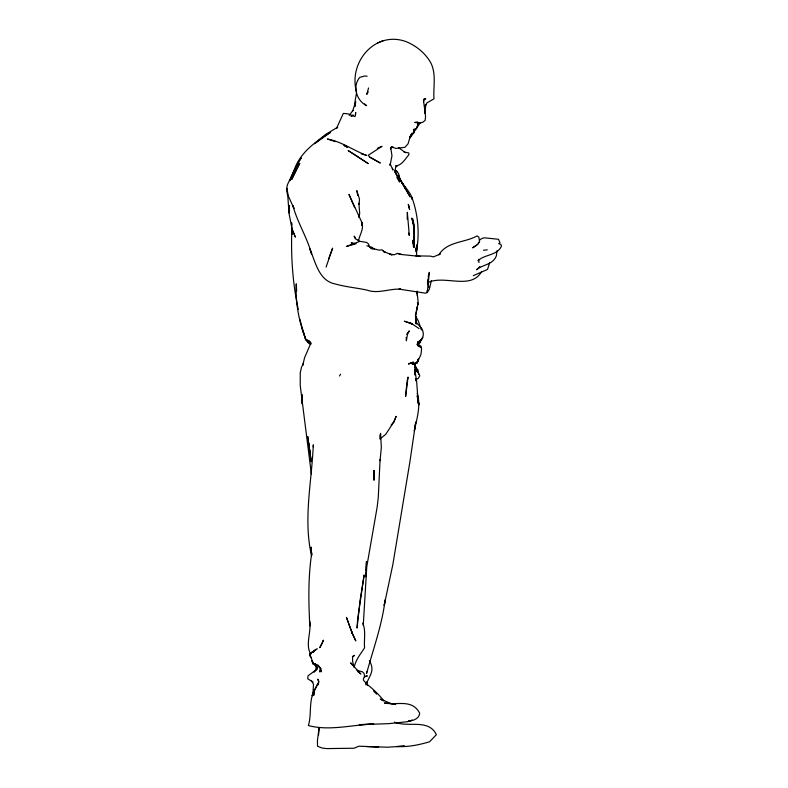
<?xml version="1.0" encoding="UTF-8"?>
<svg xmlns="http://www.w3.org/2000/svg" width="788" height="788" viewBox="0 0 788 788"><rect width="100%" height="100%" fill="white"/><g stroke="black" fill="none" stroke-linecap="round" stroke-linejoin="round"><path stroke-width="1.18" d="M413.434 246.92L412.853 240.33L413.139 243.63M313.269 446.924L313.299 444.806C311.802 481.635 303.075 519.361 311.575 555.835M415.985 251.372L416.034 247.796L416.822 255.942M407.199 219.231L407.347 212.287L409.287 235.395L408.637 233.09M413.986 231.091L413.936 233.307L414.015 225.654L411.799 218.01L414.389 228.422L414.124 247.432C412.616 237.759 416.094 228.057 412.479 218.542L414.035 228.884M425.855 104.725L424.781 113.482M380.082 459.443L378.279 497.494L377.137 507.216L366.765 566.749L363.258 625.445M365.967 572.659L365.829 576.786L366.479 561.45L366.046 570.591M417.207 295.648L417.502 291.225M396.689 722.813C409.819 727.058 428.977 719.04 436.375 734.712L429.568 741.784C418.921 744.887 408.056 747.221 396.679 746.522L404.559 746.088L387.45 747.211L358.845 746.206L354.058 748.226L326.774 748.6L321.996 748.009L317.544 746.226L317.426 740.582L319.071 728.014M318.588 734.849L319.081 727.935M361.613 224.964L361.81 222.324L348.936 194.37L354.639 207.648M311.723 553.225C308.088 577.249 308.492 601.776 309.851 625.948L309.517 620.934C311.802 631.966 304.838 644.21 310.836 654.404M361.534 225.427L361.81 222.324C364.204 229.032 359.525 234.765 358.55 240.892L358.225 239.956M415.67 314.412L417.088 307.497M289.541 210.032L289.275 212.927L289.521 205.451M406.923 382.613L405.603 396.541L408.056 377.107L407.041 381.451M417.807 122.573L417.482 125.765L418.034 122.741M380.033 460.744L381.343 447.515L380.545 433.37L380.161 439.143L380.505 434.07L380.161 436.069M366.765 671.74L366.578 673.435C373.276 648.957 381.993 625.229 385.135 599.904L384.16 605.46L392.857 564.513L409.888 461.886L415.769 421.994L414.301 431.095C416.734 418.792 421.127 405.948 417.197 393.458M414.183 128.956L413.68 133.034L409.593 137.142L412.193 133.231L409.868 137.536L408.095 143.761L404.894 147.336L395.921 148.4L391.449 146.982L390.789 147.839L391.971 155.778L390.07 165.441L390.168 163.953L393.074 170.1L392.355 168.346M427.48 281.966L427.894 278.883M366.568 684.506L366.972 681.502M497.179 250.535L496.332 255.913C492.924 264.896 482.778 264.364 476.612 269.752L479.872 266.462M418.261 342.76L417.945 344.73L416.891 344.198L420.94 346.07L421.57 349.202L420.989 354.314L417.226 362.815L412.154 364.174L417.098 362.48L418.172 359.121M415.621 380.771L415.995 378.437M368.557 87.98L366.755 94.363L368.232 91.91M416.527 252.603L417.01 244.704L416.468 251.273C419.768 233.297 418.064 214.346 411.829 197.207C408.647 189.209 400.806 183.86 398.452 175.389L401.22 181.555L405.899 188.391M312.777 695.568L313.526 684.319L311.516 680.822M354.226 667.209C355.595 659.891 360.658 653.942 364.568 647.815C363.81 639.501 366.125 630.922 362.746 623.141M356.491 93.132L354.964 101.819L355.171 106.311L355.684 101.711L352.689 111L352.965 110.418L349.173 115.432M320.529 668.372L319.81 671.997L320.47 669.682M415.719 315.84L418.182 302.503L417.088 291.767M312.866 695.627L313.752 691.48C308.689 702.886 311.772 714.233 308.404 725.551C329.63 731.234 352.029 724.733 373.739 724.083L359.229 724.665L388.454 723.67L407.554 721.71L412.291 720.163L408.292 721.256C413.05 720.774 419.127 718.853 419.709 713.268C412.104 698.532 396.955 705.575 384.426 703.014L395.822 704.088L392.03 703.93L380.259 699.094L383.382 700.778M425.481 104.499L425.047 106.39L426.909 102.923L433.981 98.825C433.104 86.877 436.454 74.821 431.075 63.365C425.747 53.495 416.645 46.059 406.401 41.744C375.452 30.102 348.119 62.025 356.521 92.029M417.798 360.53L417.226 362.815L417.65 361.259L416.074 363.071L413.72 364.145L417.098 362.48L414.468 364.342M428.17 276.834L429.342 272.343L427.273 292.545L425.461 293.175L399.083 289.117L400.737 289.157C389.331 288.447 378.24 294.151 366.932 290.102C356.452 287.807 345.705 286.921 335.353 284.005C318.766 280.883 315.417 261.882 309.842 248.86L311.605 254.11C307.064 237.237 297.411 222.472 292.89 205.638L293.973 208.456L288.369 196.133L286.842 188.322L287.285 189.967M416.547 309.487L417.394 306.305M431.351 280.636L429.293 289.324L427.273 292.545L427.047 290.89M326.104 267.053L332.625 248.141L328.507 259.173M489.781 262.512L487.506 269.457L473.293 275.652M322.834 641.806L323.366 640.181L319.79 647.677L322.578 642.624M365.908 684.782L366.617 682.595M423.52 101.721L424.565 98.53L424.141 99.741L425.776 98.687L423.855 99.288M417.423 361.534L418.389 358.895M358.54 217.183L359.702 213.735L358.904 203.196L359.111 204.417L359.486 199.108L356.806 190.627L357.722 195.355M393.803 422.004L396.128 416.419L393.803 422.004L385.657 434.424L380.565 438.433M366.4 683.895C369.562 675.316 375.285 670.677 369.385 660.689M313.269 652.454L314.786 650.573L310.275 653.666L316.313 649.253L310.364 653.469L309.822 655.911L311.043 657.379M416.763 127.754L418.96 122.81L416.419 128.562L414.114 129.764L413.68 133.034L413.68 129.882M481.704 271.456C470.988 290.644 444.136 274.431 427.717 282.695M409.868 137.536L412.026 133.241M298.879 161.816L293.717 171.36L289.826 180.708L298.347 162.062L301.233 157.974L299.45 160.752M390.356 148.902L391.449 146.982M409.583 138.56L420.122 122.948M339.48 376.004L340.554 374.221M415.739 255.854L430.317 256.12L433.548 256.868L440.256 253.943L438.827 254.849C447.229 241.167 464.585 242.98 477.095 235.898L478.868 237.149L479.557 241.68L477.824 244.369L472.662 247.826L476.651 245.048M315.958 668.904L317.131 667.308M418.103 345.321L420.29 341.982L417.975 344.189M406.697 334.26L409.248 330.881L407.426 334.516L406.372 340.81L406.184 337.392M391.193 425.087L393.941 421.639M427.342 283L428.396 281.72M478.099 243.364L479.557 241.68M477.873 260.818C484.482 254.199 497.11 255.834 501.503 246.083L500.853 244.388L498.725 243.689L499.956 242.596L498.459 239.276L484.59 237.838L482.079 238.36L479.478 240.163M314.609 143.613L325.474 134.512L337.707 127.163L336.437 128.513L343.332 113.433L347.863 113.787L354.896 116.575M314.639 143.702L330.655 132.256C315.121 141.682 299.371 153.177 293.717 171.36L287.354 184.894L286.497 189.642L287.847 196.507L289.009 213.459L292.486 231.002L292.269 228.678M417.965 345.725L417.571 345.055L420.743 347.262L417.965 345.725L417.512 342.258C421.994 340.554 424.397 335.905 422.89 331.255C421.472 324.981 413.7 324.173 416.222 317.111L415.246 315.397M313.053 682.073L307.753 678.823L308.019 675.868L317.15 669.002L313.939 672.085L317.101 668.352L316.136 665.486L312.738 663.939L312.009 660.649L313.289 663.466L309.664 653.932L317.347 648.77M309.664 653.932L310.364 653.469M351.241 116.378L353.221 115.078L351.202 116.171M417.512 342.258L420.575 340.347L422.782 337.471L419.709 342.888L417.867 344.021M352.502 656.473L354.561 655.35L352.541 657.153L352.62 661.487L354.048 667.111M409.927 363.288L408.45 364.086L413.395 362.116L410.095 363.248M416.054 379.501L418.231 378.437L419.797 375.797L418.231 372.409L415.828 370.429L418.113 372.704M390.789 147.839L392.936 146.824M420.319 256.455L401.535 254.514L397.418 253.411L394.197 254.8L389.627 253.992L383.175 251.254L384.78 252.544M383.323 40.582L377.541 43.005M377.383 148.282L382.062 146.302L368.144 155.325L369.946 157.216L380.309 163.017L369.395 156.989M364.076 676.813L367.356 675.907L365.021 676.528M417.601 121.904L414.744 122.445L419.797 123.095L422.929 122.179L425.126 120.406L425.569 116.358L423.57 100.953M483.497 250.239L487.26 249.845M366.706 746.591L378.644 747.172M367.119 76.239L364.637 75.993L359.752 77.391C352.078 86.355 356.55 100.756 366.627 105.691L364.47 103.908M404.017 151.995L408.814 152.971L408.854 154.783C405.062 159.048 402.018 165.283 395.596 166.002L397.428 165.51L395.517 167.588L395.113 171.557L399.654 182.028L396.817 177.398M397.418 253.411L401.535 254.514M356.905 670.312L362.411 671.8L364.115 673.484L364.696 676.754C360.727 680.95 366.351 681.423 367.681 685.481L365.79 683.403C372.497 688.328 378.614 694.277 383.805 700.749M361.278 153.827L366.479 155.344C353.231 150.37 341.519 141.535 327.424 139.013L335.176 141.613M366.863 245.777L372.034 247.314L374.359 249.264M392.247 254.928L389.676 254.15L391.636 254.829M304.158 334.595L305.527 339.628L308.689 341.943M307.665 341.608L310.59 342.573M353.92 243.797L351.212 242.842L356.127 243.728L346.533 246.427L359.87 241.325L366.666 242.438L368.548 243.994L369.631 247.452M394.483 722.153L396.462 722.891M344.543 145.691L347.567 147.031L343.519 144.923M309.753 341.283L307.113 339.983L310.383 342.209L310.383 344.228L310.994 342.888L304.611 357.654L302.789 365.199L303.36 363.632L301.489 367.208L300.238 372.901L300.248 385.716L311.378 474.041M318.441 665.752L314.589 663.575L319.967 667.761L317.978 665.111L319.662 667.2L321.307 671.819L320.903 668.332M344.297 145.524L347.153 147.159M359.19 241L355.959 239.05L354.167 236.065L355.329 238.754M310.797 344.474L308.581 343.056L307.202 340.83L310.226 343.509L307.133 341.342L306.414 339.835M395.005 170.316L398.541 173.429L399.693 178.521L410.203 197.02L400.363 179.841L396.246 174.384M372.34 249.126L370.636 248.003L379.353 250.18L381.885 249.826L385.194 252.229M410.765 323.021L419.049 328.547M398.826 147.799L405.564 152.744M357.575 671.435L360.894 674.035L350.611 662.846L353.251 665.761M373.561 691.027L376.684 694.159M400.363 179.841L394.453 171.567M416.616 369.464L414.586 367.05L417.945 369.749L418.635 374.162M399.388 178.285L405.15 188.332M401.9 182.55L406.125 189.406M415.788 316.333L418.369 321.12L421.442 329.995M415.246 366.016L417.207 369.976M352.709 634.606L355.812 640.949L351.645 631.592L352.354 633.601L346.454 617.378L352.295 633.463M314.579 663.703L316.313 668.224M301.617 327.335L306.079 340.061C299.036 322.233 295.313 303.006 296.249 283.808L296.652 290.91M299.824 319.17L304.06 334.536L303.144 331.088M427.835 283.207L428.958 287.541M417.118 395.763L418.98 404.786L417.453 396.374L418.251 403.554L416.714 382.2L414.833 369.483M298.238 309.408C292.575 282.833 290.762 255.391 291.895 228.254L292.072 234.263L291.462 223.25M414.921 363.889L416.025 368.646M417.413 302.572L417.876 304.828L417.591 303.242M415.621 320.568L416.281 323.868L415.611 317.781M412.213 199.266L411.829 197.207L412.203 199.413M415.65 320.46L416.281 323.868M308.729 443.664L307.724 436.542L311.25 461.719L308.729 443.664L310.393 455.592M414.931 363.14L415.128 375.137L415.069 370.951M291.718 222.876L291.934 225.201M478.73 259.291L478.956 262.522M416.901 291.314L417.059 293.481M311.644 554.713L311.132 547.079L311.684 555.451M373.985 470.466L373.975 480.069L373.985 470.466M302.168 394.916L302.188 403.732L302.168 394.916M318.549 680.99L318.332 684.782L318.795 681.403L317.781 679.158L318.549 680.99M357.644 619.21L357.053 628.075L360.106 600.357L364.135 574.964L357.644 619.21M355.654 112.497L355.388 115.708L355.654 112.497M314.097 691.559L313.703 695.469L314.333 690.012L318.135 683.157L312.156 695.607L314.333 690.012L314.097 691.559M299.686 163.362L291.678 179.408L299.686 163.362M409.78 322.922L404.342 321.199L412.449 324.144L409.78 322.922M356.865 156.142L348.168 150.557L368.252 163.599L356.865 156.142M397.004 171.626L395.428 170.435L397.004 171.626M295.283 236.922L292.683 230.628L295.283 236.922M408.647 205.491L408.273 204.358L409.593 209.48L408.647 205.491"/></g></svg>
